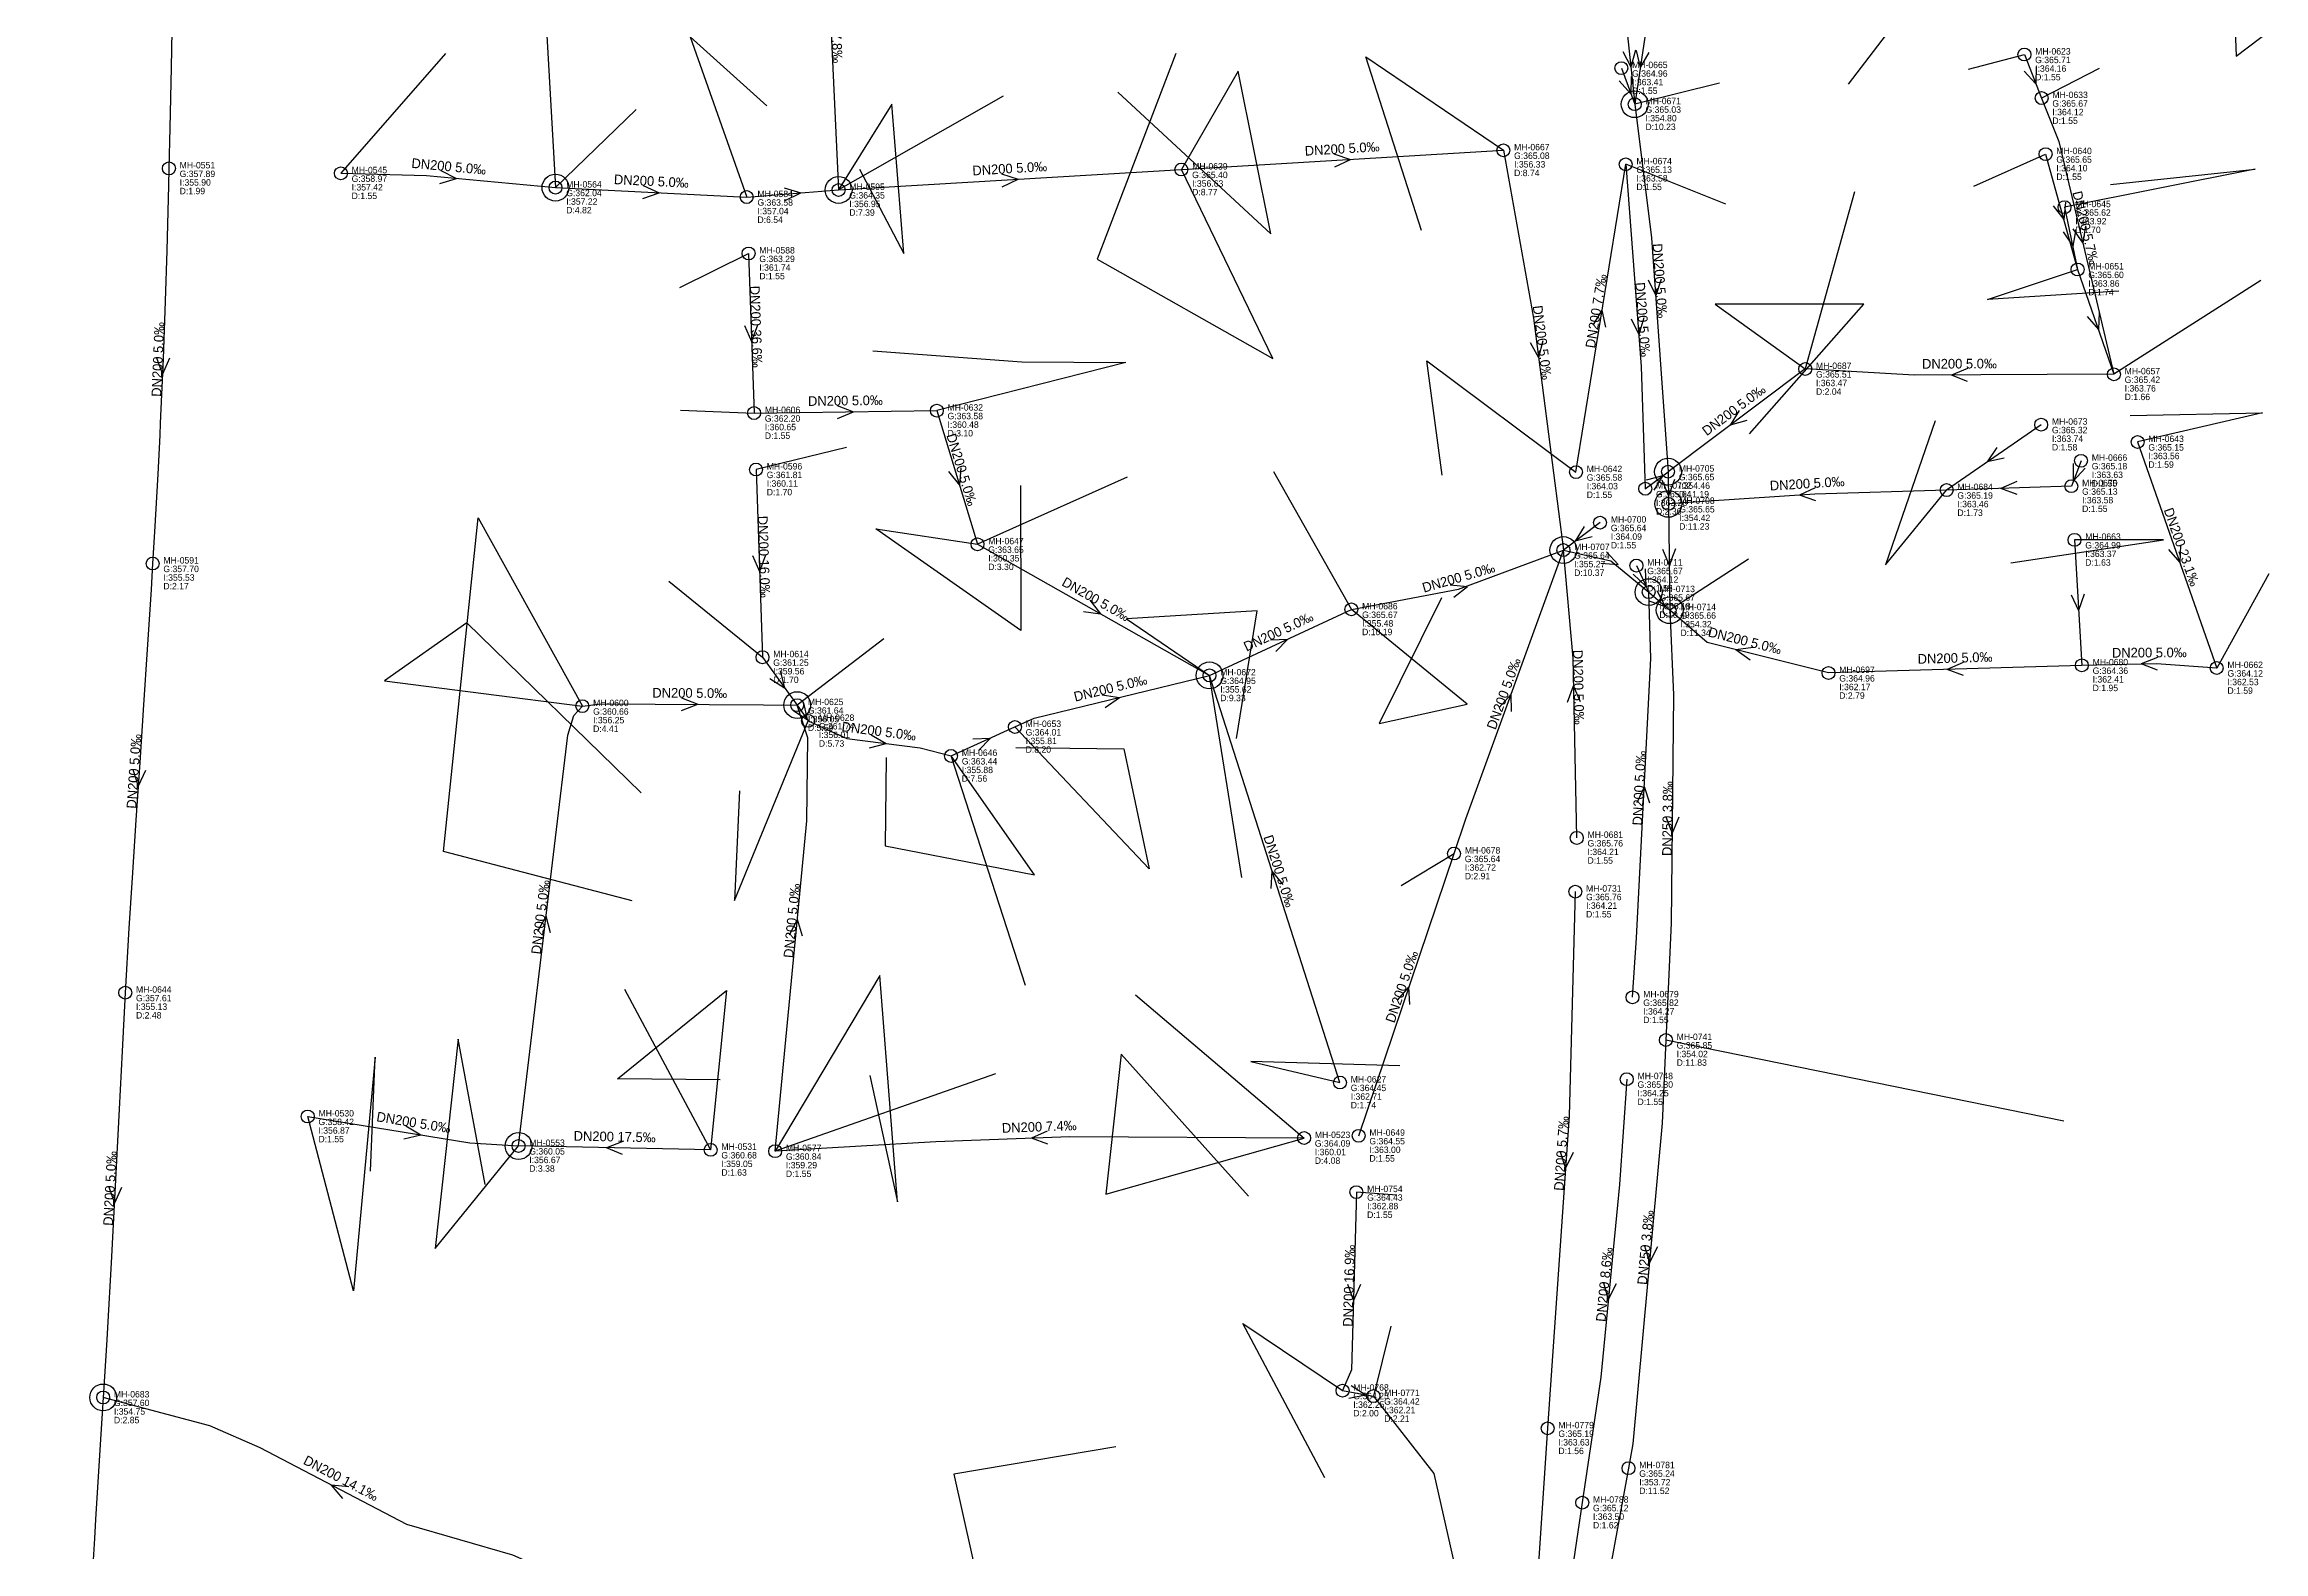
# Model space of a CAD drawing. Header units: metres. Extents: x 449900 to 451990, y 2566732 to 2570847.
# Drawn here: x 450047.4 to 450460.2, y 2569288.6 to 2569569 of the extents above; entities that cross this region are included whole.
import ezdxf
from ezdxf.enums import TextEntityAlignment as Align

# ---------------------------------------------------------------- set-up
doc = ezdxf.new("R2010")
doc.units = ezdxf.units.M
for name, color, linetype in [('SEW-DROP', 6, 'Continuous'), ('SEW-LABEL', 2, 'Continuous'), ('SEW-MH', 7, 'Continuous'), ('SEW-MH-LABEL', 8, 'Continuous'), ('SEW-PIPE-DN200', 3, 'Continuous'), ('SEW-PIPE-DN250', 4, 'Continuous'), ('SEW-RIDER', 8, 'Continuous')]:
    doc.layers.add(name, color=color, linetype=linetype)

msp = doc.modelspace()

# ---------------------------------------------------------------- linework, layer by layer
at = {"layer": 'SEW-DROP'}
for centre in [(450343.19, 2569557.82), (450343.19, 2569557.82), (450142.43, 2569542.31), (450195.09, 2569541.87), (450349.39, 2569489.46), (450349.39, 2569489.46), (450349.46, 2569483.47), (450329.92, 2569474.87), (450329.92, 2569474.87), (450329.92, 2569474.87), (450329.92, 2569474.87), (450345.79, 2569467.05), (450345.79, 2569467.05), (450349.7, 2569463.69), (450349.7, 2569463.69), (450264.09, 2569451.56), (450264.09, 2569451.56), (450187.39, 2569446.03), (450187.39, 2569446.03), (450135.56, 2569364.02), (450058.29, 2569317.23)]:
    msp.add_circle(centre, 2.5, dxfattribs=at)
at = {"layer": 'SEW-LABEL'}
for p, q in [((450340.95, 2569567.6), (450342.46, 2569564.75)), ((450343.33, 2569567.86), (450342.46, 2569564.75)), ((450343.47, 2569567.79), (450344.21, 2569564.65)), ((450345.84, 2569567.43), (450344.21, 2569564.65)), ((450342.55, 2569563), (450342.47, 2569559.77)), ((450415.61, 2569563.96), (450417.83, 2569561.61)), ((450417.85, 2569564.84), (450417.83, 2569561.61)), ((450340.3, 2569562.16), (450342.47, 2569559.77)), ((450287.24, 2569548.56), (450290.3, 2569547.54)), ((450287.38, 2569546.17), (450290.3, 2569547.54)), ((450120.89, 2569543.09), (450123.99, 2569544.01)), ((450121.12, 2569545.48), (450123.99, 2569544.01)), ((450158.77, 2569542.7), (450161.71, 2569541.35)), ((450184.96, 2569542.29), (450188.04, 2569541.32)), ((450225.41, 2569544.88), (450228.47, 2569543.86)), ((450225.55, 2569542.48), (450228.47, 2569543.86)), ((450158.66, 2569540.3), (450161.71, 2569541.35)), ((450185.14, 2569539.89), (450188.04, 2569541.32)), ((450421.04, 2569538.93), (450423, 2569536.35)), ((450423.35, 2569539.57), (450423, 2569536.35)), ((450422.87, 2569534.09), (450424.66, 2569531.4)), ((450425.22, 2569534.58), (450424.66, 2569531.4)), ((450424.68, 2569534.63), (450426.54, 2569531.99)), ((450427.02, 2569535.18), (450426.54, 2569531.99)), ((450345.69, 2569525.12), (450347.1, 2569522.21)), ((450348.08, 2569525.29), (450347.1, 2569522.21)), ((450335.46, 2569516.71), (450337.13, 2569519.48)), ((450337.83, 2569516.33), (450337.13, 2569519.48)), ((450342.5, 2569517.89), (450343.93, 2569514.99)), ((450344.9, 2569518.07), (450343.93, 2569514.99)), ((450427.33, 2569518.34), (450429.44, 2569515.9)), ((450429.59, 2569519.13), (450429.44, 2569515.9)), ((450177.61, 2569516.66), (450178.92, 2569513.7)), ((450180.01, 2569516.74), (450178.92, 2569513.7)), ((450323.72, 2569513.5), (450325.29, 2569510.68)), ((450326.1, 2569513.81), (450325.29, 2569510.68)), ((450068.23, 2569510.66), (450069.3, 2569507.61)), ((450070.63, 2569510.55), (450069.3, 2569507.61)), ((450405.1, 2569508.66), (450402.1, 2569507.44)), ((450405.11, 2569506.26), (450402.1, 2569507.44)), ((450194.85, 2569501.76), (450197.87, 2569500.6)), ((450362.63, 2569500.87), (450360.95, 2569498.11)), ((450194.88, 2569499.36), (450197.87, 2569500.6)), ((450364.07, 2569498.95), (450360.95, 2569498.11)), ((450410.56, 2569493.95), (450408.77, 2569491.26)), ((450215.56, 2569489.47), (450217.58, 2569486.94)), ((450217.86, 2569490.16), (450217.58, 2569486.94)), ((450345.35, 2569487.93), (450348.47, 2569488.77)), ((450346.79, 2569486.01), (450348.47, 2569488.77)), ((450411.92, 2569491.98), (450408.77, 2569491.26)), ((450424.72, 2569490.95), (450424.78, 2569487.72)), ((450426.97, 2569490.09), (450424.78, 2569487.72)), ((450348.21, 2569487.95), (450349.45, 2569484.96)), ((450350.61, 2569487.98), (450349.45, 2569484.96)), ((450376.74, 2569486.45), (450373.82, 2569485.07)), ((450376.89, 2569484.06), (450373.82, 2569485.07)), ((450414.27, 2569487.64), (450411.31, 2569486.34)), ((450414.35, 2569485.24), (450411.31, 2569486.34)), ((450333.81, 2569479.28), (450332.13, 2569476.52)), ((450335.25, 2569477.36), (450332.13, 2569476.52)), ((450179.08, 2569473.86), (450180.38, 2569470.91)), ((450181.48, 2569473.94), (450180.38, 2569470.91)), ((450336.89, 2569472.43), (450340.11, 2569472.16)), ((450337.96, 2569474.57), (450340.11, 2569472.16)), ((450348.36, 2569475.06), (450349.6, 2569472.08)), ((450350.76, 2569475.09), (450349.6, 2569472.08)), ((450442.46, 2569474.98), (450444.59, 2569472.54)), ((450444.73, 2569475.77), (450444.59, 2569472.54)), ((450308.88, 2569468.42), (450312.1, 2569468.11)), ((450309.56, 2569466.12), (450312.1, 2569468.11)), ((450342.93, 2569470.38), (450345.28, 2569468.16)), ((450345.11, 2569471.39), (450345.28, 2569468.16)), ((450241.8, 2569465.54), (450243.82, 2569463.02)), ((450345.82, 2569465.44), (450348.88, 2569464.39)), ((450347.39, 2569467.26), (450348.88, 2569464.39)), ((450424.4, 2569466.53), (450425.77, 2569463.61)), ((450426.8, 2569466.67), (450425.77, 2569463.61)), ((450240.62, 2569463.45), (450243.82, 2569463.02)), ((450275.42, 2569458.16), (450278.64, 2569458.33)), ((450276.43, 2569455.98), (450278.64, 2569458.33)), ((450365.22, 2569456.75), (450362.02, 2569456.31)), ((450364.64, 2569454.42), (450362.02, 2569456.31)), ((450184.25, 2569452.41), (450185.04, 2569449.27)), ((450404.27, 2569453.96), (450401.3, 2569452.67)), ((450404.34, 2569451.57), (450401.3, 2569452.67)), ((450440.42, 2569454.92), (450437.42, 2569453.7)), ((450440.43, 2569452.52), (450437.42, 2569453.7)), ((450165.9, 2569447.4), (450168.9, 2569446.18)), ((450182.31, 2569451), (450185.04, 2569449.27)), ((450244.13, 2569447.93), (450247.33, 2569447.47)), ((450244.7, 2569445.59), (450247.33, 2569447.47)), ((450318.03, 2569445.67), (450320.19, 2569448.08)), ((450320.29, 2569444.85), (450320.19, 2569448.08)), ((450330.68, 2569446.61), (450331.82, 2569449.64)), ((450333.08, 2569446.66), (450331.82, 2569449.64)), ((450165.89, 2569445), (450168.9, 2569446.18)), ((450186.57, 2569445.11), (450189.26, 2569443.33)), ((450188.54, 2569446.48), (450189.26, 2569443.33)), ((450200.84, 2569438.1), (450203.96, 2569438.91)), ((450201.14, 2569440.48), (450203.96, 2569438.91)), ((450220.09, 2569439.75), (450223.32, 2569439.9)), ((450221.09, 2569437.56), (450223.32, 2569439.9)), ((450063.79, 2569434.03), (450064.79, 2569430.96)), ((450066.19, 2569433.87), (450064.79, 2569430.96)), ((450343.63, 2569427.92), (450344.98, 2569430.85)), ((450346.03, 2569427.79), (450344.98, 2569430.85)), ((450348.97, 2569425.22), (450350.14, 2569422.21)), ((450351.37, 2569425.19), (450350.14, 2569422.21)), ((450275.54, 2569411.89), (450275.77, 2569415.12)), ((450277.82, 2569412.63), (450275.77, 2569415.12)), ((450139.14, 2569403.95), (450140.69, 2569406.79)), ((450141.53, 2569403.66), (450140.69, 2569406.79)), ((450185.96, 2569403.27), (450187.44, 2569406.14)), ((450188.35, 2569403.04), (450187.44, 2569406.14)), ((450299.09, 2569391.13), (450301.19, 2569393.59)), ((450301.37, 2569390.36), (450301.19, 2569393.59)), ((450114.22, 2569365.37), (450117.38, 2569366.07)), ((450114.61, 2569367.74), (450117.38, 2569366.07)), ((450154.95, 2569364.82), (450151.92, 2569363.68)), ((450233.91, 2569366.76), (450230.95, 2569365.45)), ((450234, 2569364.37), (450230.95, 2569365.45)), ((450154.9, 2569362.42), (450151.92, 2569363.68)), ((450329.34, 2569362.95), (450330.33, 2569359.87)), ((450331.73, 2569362.78), (450330.33, 2569359.87)), ((450059.32, 2569356.44), (450060.37, 2569353.38)), ((450061.72, 2569356.31), (450060.37, 2569353.38)), ((450345.02, 2569345.45), (450345.94, 2569342.35)), ((450347.41, 2569345.23), (450345.94, 2569342.35)), ((450289.75, 2569338.32), (450290.87, 2569335.29)), ((450292.15, 2569338.26), (450290.87, 2569335.29)), ((450337.37, 2569338.57), (450338.27, 2569335.46)), ((450339.75, 2569338.34), (450338.27, 2569335.46)), ((450290.44, 2569319.44), (450293.19, 2569317.74)), ((450290.02, 2569317.08), (450293.19, 2569317.74)), ((450102.89, 2569298.45), (450100.79, 2569300.91)), ((450104.01, 2569300.58), (450100.79, 2569300.91))]:
    msp.add_line(p, q, dxfattribs=at)
at = {"layer": 'SEW-MH'}
for centre in [(450415.68, 2569567.06), (450340.7, 2569564.53), (450343.19, 2569557.82), (450418.88, 2569558.96), (450318.75, 2569549.24), (450070.52, 2569545.87), (450102.51, 2569544.97), (450258.86, 2569545.67), (450341.51, 2569546.64), (450419.62, 2569548.53), (450142.43, 2569542.31), (450195.09, 2569541.87), (450178, 2569540.54), (450423.14, 2569538.66), (450178.35, 2569530.05), (450425.57, 2569527.07), (450374.91, 2569508.56), (450432.33, 2569507.57), (450179.37, 2569500.36), (450213.36, 2569500.81), (450418.8, 2569498.2), (450426.21, 2569491.48), (450436.74, 2569494.98), (450179.73, 2569489.86), (450332.26, 2569489.37), (450349.39, 2569489.46), (450345.15, 2569486.28), (450349.46, 2569483.47), (450401.21, 2569486.03), (450424.41, 2569486.76), (450336.74, 2569479.98), (450220.93, 2569475.95), (450329.92, 2569474.87), (450425, 2569476.77), (450067.49, 2569472.37), (450343.51, 2569471.99), (450345.79, 2569467.05), (450290.48, 2569463.84), (450349.7, 2569463.69), (450180.93, 2569454.94), (450264.09, 2569451.56), (450379.24, 2569452.01), (450426.37, 2569453.43), (450451.45, 2569452.93), (450147.43, 2569445.84), (450187.39, 2569446.03), (450189.42, 2569443.1), (450227.89, 2569441.97), (450216.01, 2569436.58), (450332.41, 2569421.33), (450309.58, 2569418.42), (450332.14, 2569411.33), (450062.4, 2569392.53), (450342.77, 2569391.67), (450348.99, 2569383.73), (450288.36, 2569375.82), (450341.71, 2569376.44), (450096.34, 2569369.5), (450135.56, 2569364.02), (450171.29, 2569363.29), (450281.68, 2569365.49), (450291.84, 2569365.91), (450183.29, 2569363.05), (450291.41, 2569355.43), (450288.84, 2569318.5), (450058.29, 2569317.23), (450294.58, 2569317.49), (450326.99, 2569311.49), (450342.03, 2569304.07), (450333.43, 2569297.66)]:
    msp.add_circle(centre, 1.2, dxfattribs=at)
at = {"layer": 'SEW-PIPE-DN200'}
for points in [[(450071.02, 2569615.36), (450071.07, 2569607.11), (450071.16, 2569596.36), (450071.18, 2569584.36), (450071.19, 2569582.34), (450071.11, 2569574.9), (450070.92, 2569564.62), (450070.69, 2569553.41), (450070.52, 2569545.87)], [(450139.6, 2569613.33), (450139.6, 2569613.33), (450138.54, 2569610.9), (450142.43, 2569542.31), (450142.43, 2569542.31)], [(450192.3, 2569601.81), (450195.09, 2569541.87)], [(450341.41, 2569574.66), (450343.19, 2569557.82)], [(450345.68, 2569574.44), (450343.19, 2569557.82)], [(450415.68, 2569567.06), (450418.88, 2569558.96)], [(450340.7, 2569564.53), (450343.19, 2569557.82)], [(450418.88, 2569558.96), (450422.06, 2569550.88), (450432.33, 2569507.57)], [(450343.19, 2569557.82), (450346.34, 2569532.94), (450349.39, 2569489.46)], [(450258.86, 2569545.67), (450318.75, 2569549.24)], [(450318.75, 2569549.24), (450324.34, 2569518.03), (450329.92, 2569474.87)], [(450332.26, 2569489.37), (450341.51, 2569546.64)], [(450341.51, 2569546.64), (450344.38, 2569509.03), (450345.15, 2569486.28)], [(450419.62, 2569548.53), (450425.57, 2569527.07)], [(450070.52, 2569545.87), (450070.45, 2569542.67), (450070.12, 2569530.62), (450069.82, 2569521.19), (450069.42, 2569510.46), (450068.9, 2569498.47), (450068.8, 2569496.26), (450068.44, 2569489.01), (450067.85, 2569478.28), (450067.49, 2569472.37)], [(450102.51, 2569544.97), (450118.42, 2569544.53), (450142.43, 2569542.31)], [(450142.43, 2569542.31), (450178, 2569540.54)], [(450195.09, 2569541.87), (450258.86, 2569545.67)], [(450178, 2569540.54), (450195.09, 2569541.87)], [(450423.14, 2569538.66), (450425.57, 2569527.07)], [(450178.35, 2569530.05), (450179.37, 2569500.36)], [(450425.57, 2569527.07), (450432.33, 2569507.57)], [(450374.91, 2569508.56), (450349.39, 2569489.46)], [(450432.33, 2569507.57), (450395.17, 2569507.42), (450374.91, 2569508.56)], [(450179.37, 2569500.36), (450213.36, 2569500.81)], [(450213.36, 2569500.81), (450220.93, 2569475.95), (450220.93, 2569475.95)], [(450418.8, 2569498.2), (450401.21, 2569486.03)], [(450436.74, 2569494.98), (450451.45, 2569452.93)], [(450179.73, 2569489.86), (450180.93, 2569454.95), (450180.93, 2569454.94)], [(450345.15, 2569486.28), (450349.39, 2569489.46)], [(450349.39, 2569489.46), (450349.46, 2569483.47)], [(450426.21, 2569491.48), (450424.41, 2569486.76)], [(450401.21, 2569486.03), (450376.69, 2569485.25), (450349.46, 2569483.47)], [(450424.41, 2569486.76), (450401.21, 2569486.03)], [(450349.46, 2569483.47), (450349.7, 2569463.69)], [(450220.93, 2569475.95), (450264.09, 2569451.56)], [(450336.74, 2569479.98), (450329.92, 2569474.87)], [(450425, 2569476.77), (450426.37, 2569453.43)], [(450067.49, 2569472.37), (450067.21, 2569467.56), (450066.5, 2569456.37), (450065.81, 2569446.1), (450065.09, 2569435.37), (450064.36, 2569424.64), (450063.66, 2569413.89), (450063.08, 2569404.51), (450062.4, 2569392.53)], [(450290.48, 2569463.84), (450310.39, 2569467.59), (450329.92, 2569474.87)], [(450309.58, 2569418.42), (450311.76, 2569424.87), (450329.92, 2569474.87)], [(450329.92, 2569474.87), (450338.72, 2569472.87), (450345.79, 2569467.05)], [(450332.41, 2569421.33), (450332.41, 2569421.46), (450331.71, 2569454.76), (450329.92, 2569474.87)], [(450343.51, 2569471.99), (450345.79, 2569467.05)], [(450264.09, 2569451.56), (450290.48, 2569463.84)], [(450342.77, 2569391.67), (450343.54, 2569402.73), (450346.21, 2569454.69), (450345.79, 2569467.05)], [(450345.79, 2569467.05), (450349.7, 2569463.69)], [(450379.24, 2569452.01), (450356.66, 2569457.65), (450349.7, 2569463.69)], [(450180.93, 2569454.94), (450187.39, 2569446.03)], [(450227.89, 2569441.97), (450231.48, 2569443.6), (450264.09, 2569451.56)], [(450288.36, 2569375.82), (450264.09, 2569451.56)], [(450426.37, 2569453.43), (450379.24, 2569452.01)], [(450451.45, 2569452.93), (450440.22, 2569453.74), (450426.37, 2569453.43)], [(450135.56, 2569364.02), (450144.73, 2569440.44), (450145.84, 2569444.09), (450147.43, 2569445.84), (450147.43, 2569445.84)], [(450147.43, 2569445.84), (450150.84, 2569446.29), (450181.1, 2569446.11), (450187.39, 2569446.03), (450187.39, 2569446.03)], [(450183.29, 2569363.05), (450189.21, 2569424.48), (450189.37, 2569439.96), (450187.39, 2569446.03)], [(450187.39, 2569446.03), (450189.42, 2569443.1), (450189.42, 2569443.1)], [(450189.42, 2569443.1), (450196.65, 2569439.85), (450210.25, 2569438.11), (450216.01, 2569436.58)], [(450216.01, 2569436.58), (450227.89, 2569441.97)], [(450291.84, 2569365.91), (450309.58, 2569418.42)], [(450332.14, 2569411.33), (450331, 2569369.64), (450326.99, 2569311.49)], [(450062.4, 2569392.53), (450061.82, 2569381.64), (450061.27, 2569370.89), (450060.72, 2569360.15), (450060.16, 2569349.42), (450059.77, 2569342.25), (450059.08, 2569330.27), (450058.95, 2569327.96), (450058.29, 2569317.23)], [(450341.71, 2569376.44), (450340.34, 2569356.85), (450336.87, 2569321.03), (450333.43, 2569297.66)], [(450096.34, 2569369.5), (450126.5, 2569364.58), (450135.56, 2569364.02)], [(450281.68, 2569365.49), (450238.1, 2569365.72), (450213.19, 2569364.8), (450183.29, 2569363.05)], [(450171.29, 2569363.29), (450135.56, 2569364.02)], [(450291.41, 2569355.43), (450290.52, 2569322.36), (450288.84, 2569318.5), (450288.84, 2569318.5)], [(450058.29, 2569317.23), (450057.63, 2569306.5), (450056.87, 2569294.53), (450056.65, 2569291), (450056.28, 2569285.03), (450055.51, 2569274.35), (450054.46, 2569263.73), (450053.71, 2569257.97), (450051.57, 2569246.16), (450050.96, 2569242.78), (450049.35, 2569235.7), (450047.35, 2569228.11)], [(450145.86, 2569282.84), (450134.5, 2569287.92), (450114.78, 2569293.58), (450087.52, 2569307.86), (450078.1, 2569311.94), (450058.29, 2569317.23)], [(450288.84, 2569318.5), (450294.58, 2569317.49)], [(450294.58, 2569317.49), (450305.83, 2569303.08), (450313.75, 2569267.91), (450320.61, 2569226.75)], [(450326.99, 2569311.49), (450325.27, 2569286.38), (450321.21, 2569243.55), (450320.61, 2569226.75)], [(450333.43, 2569297.66), (450331.82, 2569286.8), (450320.61, 2569226.75)]]:
    msp.add_lwpolyline(points, dxfattribs=at)
at = {"layer": 'SEW-PIPE-DN250'}
for points in [[(450349.7, 2569463.69), (450350.43, 2569447.95), (450349.95, 2569405.45), (450348.99, 2569383.73)], [(450348.99, 2569383.73), (450348.31, 2569368.23), (450342.86, 2569308.58), (450342.03, 2569304.07)], [(450342.03, 2569304.07), (450328.62, 2569231.03)]]:
    msp.add_lwpolyline(points, dxfattribs=at)
at = {"layer": 'SEW-RIDER'}
for points in [[(450483.3, 2569566.51), (450454.22, 2569589.74), (450455.06, 2569566.76), (450472.7, 2569580.17)], [(450382.97, 2569561.57), (450399.34, 2569582.98)], [(450121.96, 2569567.24), (450102.51, 2569544.97)], [(450181.75, 2569557.51), (450167.5, 2569570.38), (450178, 2569540.54)], [(450257.8, 2569567.25), (450243.2, 2569528.98), (450275.86, 2569510.54), (450258.86, 2569545.67)], [(450405.3, 2569564.37), (450415.68, 2569567.06)], [(450247.01, 2569560.06), (450275.49, 2569533.72), (450269.42, 2569563.99), (450258.86, 2569545.67)], [(450303.52, 2569534.3), (450293.17, 2569566.66), (450318.75, 2569549.24)], [(450429.59, 2569564.48), (450418.88, 2569558.96)], [(450225.72, 2569559.32), (450195.09, 2569541.87)], [(450358.98, 2569561.71), (450343.19, 2569557.82)], [(450157.44, 2569556.82), (450142.43, 2569542.31)], [(450199, 2569545.74), (450207.21, 2569530.07), (450205, 2569557.85), (450195.09, 2569541.87)], [(450360.15, 2569539.21), (450341.51, 2569546.64)], [(450406.3, 2569542.55), (450419.62, 2569548.53)], [(450431.71, 2569542.91), (450458.61, 2569545.74), (450423.14, 2569538.66)], [(450384.1, 2569541.52), (450374.91, 2569508.56)], [(450165.56, 2569523.7), (450178.35, 2569530.05)], [(450433.24, 2569523.05), (450408.83, 2569521.51), (450425.57, 2569527.07)], [(450459.66, 2569525.02), (450432.33, 2569507.57)], [(450364.56, 2569496.47), (450385.78, 2569520.63), (450358.13, 2569520.63), (450374.91, 2569508.56)], [(450201.49, 2569511.97), (450229.18, 2569509.89), (450248.53, 2569509.78), (450213.36, 2569500.81)], [(450307.36, 2569488.81), (450304.5, 2569510.08), (450332.26, 2569489.37)], [(450165.7, 2569500.88), (450179.37, 2569500.36)], [(450399.09, 2569498.89), (450389.85, 2569472.13), (450401.21, 2569486.03)], [(450435.37, 2569499.88), (450459.97, 2569500.42), (450436.74, 2569494.98)], [(450196.54, 2569493.96), (450179.73, 2569489.86)], [(450248.78, 2569488.43), (450220.93, 2569475.95)], [(450275.98, 2569489.52), (450290.48, 2569463.84)], [(450228.96, 2569486.9), (450228.97, 2569459.93), (450202, 2569478.82), (450220.93, 2569475.95)], [(450156.67, 2569409.65), (450121.59, 2569418.77), (450128.06, 2569480.86), (450147.43, 2569445.84)], [(450413.18, 2569472.47), (450441.56, 2569476.76), (450425, 2569476.77)], [(450364.37, 2569473.16), (450349.7, 2569463.69)], [(450163.52, 2569469.1), (450180.93, 2569454.94)], [(450461.17, 2569470.45), (450451.45, 2569452.93)], [(450269.14, 2569439.8), (450272.94, 2569463.6), (450248.66, 2569462.1), (450264.09, 2569451.56)], [(450307.24, 2569465.96), (450295.64, 2569442.62), (450312.02, 2569446.21), (450290.48, 2569463.84)], [(450158.35, 2569429.7), (450125.94, 2569461.31), (450110.63, 2569450.57), (450147.43, 2569445.84)], [(450203.5, 2569458.36), (450187.39, 2569446.03)], [(450270.1, 2569413.97), (450264.09, 2569451.56)], [(450176.68, 2569430.08), (450175.71, 2569409.68), (450189.42, 2569443.1)], [(450228.09, 2569438.14), (450248.17, 2569437.87), (450252.84, 2569415.58), (450227.89, 2569441.97)], [(450203.97, 2569436.28), (450203.74, 2569419.87), (450231.51, 2569414.46), (450216.01, 2569436.58)], [(450229.87, 2569393.89), (450216.01, 2569436.58)], [(450299.74, 2569412.45), (450309.58, 2569418.42)], [(450200.89, 2569377.11), (450206.02, 2569353.62), (450202.78, 2569395.73), (450183.29, 2569363.05)], [(450173.07, 2569376.34), (450153.96, 2569376.48), (450174.24, 2569392.97), (450171.29, 2569363.29)], [(450155.24, 2569393.18), (450171.29, 2569363.29)], [(450250.33, 2569392.13), (450281.68, 2569365.49)], [(450129.37, 2569356.86), (450124.34, 2569383.89), (450120.03, 2569344.95), (450135.56, 2569364.02)], [(450271.33, 2569354.67), (450247.65, 2569381.08), (450244.79, 2569355.07), (450281.68, 2569365.49)], [(450423, 2569368.66), (450348.99, 2569383.73)], [(450108, 2569359.33), (450108.91, 2569380.53), (450104.84, 2569337.08), (450096.34, 2569369.5)], [(450224.26, 2569377.41), (450183.29, 2569363.05)], [(450299.49, 2569378.9), (450271.76, 2569379.73), (450288.36, 2569375.82)], [(450298.93, 2569354.88), (450291.41, 2569355.43)], [(450285.56, 2569302.26), (450270.27, 2569331.01), (450288.84, 2569318.5)], [(450297.79, 2569330.49), (450294.58, 2569317.49)], [(450246.65, 2569308.07), (450216.54, 2569302.97), (450231.86, 2569234.32), (450243.87, 2569273.19)]]:
    msp.add_lwpolyline(points, dxfattribs=at)

# ---------------------------------------------------------------- texts
at = {"layer": 'SEW-LABEL'}
for s, rotation, p in [('DN200 17.8‰', -87.3299, (450193.7, 2569573.04)), ('DN200 5.0‰', 3.41, (450288.81, 2569548.65)), ('DN200 5.0‰', -5.2814, (450122.5, 2569545.35)), ('DN200 5.0‰', 3.41, (450226.98, 2569544.97)), ('DN200 5.0‰', -2.8387, (450160.21, 2569542.62)), ('DN200 5.7‰', -76.6618, (450426.2, 2569534.65)), ('DN200 5.0‰', -85.9859, (450346.99, 2569524.91)), ('DN200 7.7‰', 80.8194, (450336.89, 2569519.2)), ('DN200 36.6‰', -88.0366, (450178.86, 2569516.4)), ('DN200 5.0‰', -85.6422, (450343.81, 2569517.69)), ('DN200 5.0‰', 87.5461, (450069.36, 2569510.31)), ('DN200 5.0‰', -82.6437, (450325.1, 2569513.37)), ('DN200 5.0‰', 0.2318, (450403.6, 2569508.65)), ('DN200 5.0‰', 36.8234, (450362.15, 2569500.21)), ('DN200 5.0‰', 0.7606, (450196.37, 2569501.78)), ('DN200 5.0‰', -73.0578, (450217.15, 2569489.58)), ('DN200 5.0‰', 3.4484, (450375.32, 2569486.36)), ('DN200 16.0‰', -88.0366, (450180.33, 2569473.6)), ('DN200 23.1‰', -70.7163, (450444.09, 2569475.16)), ('DN200 5.0‰', 16.2682, (450310.66, 2569468.89)), ('DN200 5.0‰', -29.4697, (450242.51, 2569464.96)), ('DN200 5.0‰', 24.9526, (450277.28, 2569458.9)), ('DN200 5.0‰', 345.9747, (450363.48, 2569457.14)), ('DN200 5.0‰', 271.2114, (450331.85, 2569449.34)), ('DN200 5.0‰', 1.7293, (450402.8, 2569453.92)), ('DN200 5.0‰', 0.3284, (450438.92, 2569454.91)), ('DN200 5.0‰', 13.7156, (450245.87, 2569448.32)), ('DN200 5.0‰', 70.0397, (450319.67, 2569447.87)), ('DN200 5.0‰', -0.339, (450167.4, 2569447.39)), ('DN200 5.0‰', -7.295, (450202.48, 2569440.3)), ('DN200 5.0‰', 86.1461, (450064.89, 2569433.66)), ('DN200 5.0‰', 87.0582, (450344.91, 2569430.55)), ('DN250 3.8‰', 89.344, (450350.16, 2569424.91)), ('DN200 5.0‰', 287.7626, (450276.22, 2569414.89)), ('DN200 5.0‰', 83.1566, (450140.51, 2569406.5)), ('DN200 5.0‰', 84.4944, (450187.29, 2569405.85)), ('DN200 5.0‰', 71.3345, (450300.71, 2569393.37)), ('DN200 5.0‰', -9.2666, (450115.9, 2569367.51)), ('DN200 7.4‰', 2.1085, (450232.45, 2569366.71)), ('DN200 5.7‰', 86.06, (450330.43, 2569362.57)), ('DN200 17.5‰', 358.8391, (450153.42, 2569364.85)), ('DN200 5.0‰', 87.0163, (450060.44, 2569356.08)), ('DN250 3.8‰', 84.7806, (450346.08, 2569345.05)), ('DN200 16.9‰', 88.4547, (450290.91, 2569337.99)), ('DN200 8.6‰', 84.4766, (450338.42, 2569338.16)), ('DN200 14.1‰', 332.34, (450102.12, 2569301.41))]:
    msp.add_text(s, height=1.8, rotation=rotation, dxfattribs=at).set_placement(p, align=Align.CENTER)
at = {"layer": 'SEW-MH-LABEL'}
for s, p in [('MH-0623', (450417.68, 2569567.06)), ('G:364.96', (450342.7, 2569562.93)), ('MH-0665', (450342.7, 2569564.53)), ('G:365.71', (450417.68, 2569565.46)), ('D:1.55', (450417.68, 2569562.26)), ('I:364.16', (450417.68, 2569563.86)), ('D:1.55', (450342.7, 2569559.73)), ('I:363.41', (450342.7, 2569561.33)), ('MH-0671', (450345.19, 2569557.82)), ('G:365.67', (450420.88, 2569557.36)), ('MH-0633', (450420.88, 2569558.96)), ('G:365.03', (450345.19, 2569556.22)), ('I:354.80', (450345.19, 2569554.62)), ('D:1.55', (450420.88, 2569554.16)), ('I:364.12', (450420.88, 2569555.76)), ('MH-0667', (450320.75, 2569549.24)), ('D:10.23', (450345.19, 2569553.02)), ('MH-0551', (450072.52, 2569545.87)), ('MH-0545', (450104.51, 2569544.97)), ('MH-0639', (450260.86, 2569545.67)), ('G:365.08', (450320.75, 2569547.64)), ('I:356.33', (450320.75, 2569546.04)), ('G:365.13', (450343.51, 2569545.04)), ('MH-0674', (450343.51, 2569546.64)), ('G:365.65', (450421.62, 2569546.93)), ('MH-0640', (450421.62, 2569548.53)), ('I:364.10', (450421.62, 2569545.33)), ('G:357.89', (450072.52, 2569544.27)), ('D:1.99', (450072.52, 2569541.07)), ('I:355.90', (450072.52, 2569542.67)), ('G:358.97', (450104.51, 2569543.37)), ('I:357.42', (450104.51, 2569541.77)), ('G:362.04', (450144.43, 2569540.71)), ('MH-0564', (450144.43, 2569542.31)), ('MH-0595', (450197.09, 2569541.87)), ('G:365.40', (450260.86, 2569544.07)), ('D:8.77', (450260.86, 2569540.87)), ('I:356.63', (450260.86, 2569542.47)), ('D:8.74', (450320.75, 2569544.44)), ('D:1.55', (450343.51, 2569541.84)), ('I:363.58', (450343.51, 2569543.44)), ('D:1.55', (450421.62, 2569543.73)), ('D:1.55', (450104.51, 2569540.17)), ('D:4.82', (450144.43, 2569537.51)), ('I:357.22', (450144.43, 2569539.11)), ('G:363.58', (450180, 2569538.94)), ('MH-0584', (450180, 2569540.54)), ('I:357.04', (450180, 2569537.34)), ('G:364.35', (450197.09, 2569540.27)), ('D:7.39', (450197.09, 2569537.07)), ('I:356.95', (450197.09, 2569538.67)), ('G:365.62', (450425.14, 2569537.06)), ('MH-0645', (450425.14, 2569538.66)), ('D:6.54', (450180, 2569535.74)), ('D:1.70', (450425.14, 2569533.86)), ('I:363.92', (450425.14, 2569535.46)), ('G:363.29', (450180.35, 2569528.45)), ('MH-0588', (450180.35, 2569530.05)), ('D:1.55', (450180.35, 2569525.25)), ('I:361.74', (450180.35, 2569526.85)), ('G:365.60', (450427.57, 2569525.47)), ('MH-0651', (450427.57, 2569527.07)), ('D:1.74', (450427.57, 2569522.27)), ('I:363.86', (450427.57, 2569523.87)), ('MH-0687', (450376.91, 2569508.56)), ('G:365.51', (450376.91, 2569506.96)), ('D:2.04', (450376.91, 2569503.76)), ('I:363.47', (450376.91, 2569505.36)), ('G:365.42', (450434.33, 2569505.97)), ('MH-0657', (450434.33, 2569507.57)), ('I:363.76', (450434.33, 2569504.37)), ('MH-0606', (450181.37, 2569500.36)), ('MH-0632', (450215.36, 2569500.81)), ('D:1.66', (450434.33, 2569502.77)), ('G:362.20', (450181.37, 2569498.76)), ('D:1.55', (450181.37, 2569495.56)), ('I:360.65', (450181.37, 2569497.16)), ('G:363.58', (450215.36, 2569499.21)), ('D:3.10', (450215.36, 2569496.01)), ('I:360.48', (450215.36, 2569497.61)), ('G:365.32', (450420.8, 2569496.6)), ('MH-0673', (450420.8, 2569498.2)), ('D:1.58', (450420.8, 2569493.4)), ('I:363.74', (450420.8, 2569495)), ('MH-0666', (450428.21, 2569491.48)), ('G:365.15', (450438.74, 2569493.38)), ('MH-0643', (450438.74, 2569494.98)), ('I:363.56', (450438.74, 2569491.78)), ('G:361.81', (450181.73, 2569488.26)), ('MH-0596', (450181.73, 2569489.86)), ('G:365.58', (450334.26, 2569487.77)), ('MH-0642', (450334.26, 2569489.37)), ('G:365.65', (450351.39, 2569487.86)), ('MH-0705', (450351.39, 2569489.46)), ('G:365.18', (450428.21, 2569489.88)), ('I:363.63', (450428.21, 2569488.28)), ('D:1.59', (450438.74, 2569490.18)), ('D:1.70', (450181.73, 2569485.06)), ('I:360.11', (450181.73, 2569486.66)), ('D:1.55', (450334.26, 2569484.57)), ('I:364.03', (450334.26, 2569486.17)), ('G:365.64', (450347.15, 2569484.68)), ('MH-0702', (450347.15, 2569486.28)), ('I:363.28', (450347.15, 2569483.08)), ('D:11.19', (450351.39, 2569484.66)), ('I:354.46', (450351.39, 2569486.26)), ('MH-0708', (450351.46, 2569483.47)), ('G:365.19', (450403.21, 2569484.43)), ('MH-0684', (450403.21, 2569486.03)), ('G:365.13', (450426.41, 2569485.16)), ('MH-0670', (450426.41, 2569486.76)), ('I:363.58', (450426.41, 2569483.56)), ('D:1.55', (450428.21, 2569486.68)), ('MH-0700', (450338.74, 2569479.98)), ('D:2.36', (450347.15, 2569481.48)), ('G:365.65', (450351.46, 2569481.87)), ('I:354.42', (450351.46, 2569480.27)), ('D:1.73', (450403.21, 2569481.23)), ('I:363.46', (450403.21, 2569482.83)), ('D:1.55', (450426.41, 2569481.96)), ('MH-0647', (450222.93, 2569475.95)), ('MH-0707', (450331.92, 2569474.87)), ('G:365.64', (450338.74, 2569478.38)), ('D:1.55', (450338.74, 2569475.18)), ('I:364.09', (450338.74, 2569476.78)), ('D:11.23', (450351.46, 2569478.67)), ('G:364.99', (450427, 2569475.17)), ('MH-0663', (450427, 2569476.77)), ('G:357.70', (450069.49, 2569470.77)), ('MH-0591', (450069.49, 2569472.37)), ('G:363.65', (450222.93, 2569474.35)), ('D:3.30', (450222.93, 2569471.15)), ('I:360.35', (450222.93, 2569472.75)), ('G:365.64', (450331.92, 2569473.27)), ('I:355.27', (450331.92, 2569471.67)), ('MH-0711', (450345.51, 2569471.99)), ('D:1.63', (450427, 2569471.97)), ('I:363.37', (450427, 2569473.57)), ('D:2.17', (450069.49, 2569467.57)), ('I:355.53', (450069.49, 2569469.17)), ('D:10.37', (450331.92, 2569470.07)), ('G:365.67', (450345.51, 2569470.39)), ('D:1.55', (450345.51, 2569467.19)), ('I:364.12', (450345.51, 2569468.79)), ('MH-0713', (450347.79, 2569467.05)), ('MH-0686', (450292.48, 2569463.84)), ('G:365.67', (450347.79, 2569465.45)), ('I:355.18', (450347.79, 2569463.85)), ('MH-0714', (450351.7, 2569463.69)), ('G:365.67', (450292.48, 2569462.24)), ('D:10.19', (450292.48, 2569459.04)), ('I:355.48', (450292.48, 2569460.64)), ('D:10.49', (450347.79, 2569462.25)), ('G:365.66', (450351.7, 2569462.09)), ('D:11.34', (450351.7, 2569458.89)), ('I:354.32', (450351.7, 2569460.49)), ('MH-0614', (450182.93, 2569454.94)), ('G:361.25', (450182.93, 2569453.34)), ('D:1.70', (450182.93, 2569450.14)), ('I:359.56', (450182.93, 2569451.74)), ('G:364.95', (450266.09, 2569449.96)), ('MH-0672', (450266.09, 2569451.56)), ('G:364.96', (450381.24, 2569450.41)), ('MH-0697', (450381.24, 2569452.01)), ('G:364.36', (450428.37, 2569451.83)), ('MH-0680', (450428.37, 2569453.43)), ('I:362.41', (450428.37, 2569450.23)), ('G:364.12', (450453.45, 2569451.33)), ('MH-0662', (450453.45, 2569452.93)), ('MH-0600', (450149.43, 2569445.84)), ('MH-0625', (450189.39, 2569446.03)), ('D:9.33', (450266.09, 2569446.76)), ('I:355.62', (450266.09, 2569448.36)), ('D:2.79', (450381.24, 2569447.21)), ('I:362.17', (450381.24, 2569448.81)), ('D:1.95', (450428.37, 2569448.63)), ('D:1.59', (450453.45, 2569448.13)), ('I:362.53', (450453.45, 2569449.73)), ('G:360.66', (450149.43, 2569444.24)), ('I:356.25', (450149.43, 2569442.64)), ('G:361.64', (450189.39, 2569444.43)), ('I:356.05', (450189.39, 2569442.83)), ('MH-0628', (450191.42, 2569443.1)), ('MH-0653', (450229.89, 2569441.97)), ('D:4.41', (450149.43, 2569441.04)), ('D:5.59', (450189.39, 2569441.23)), ('G:361.74', (450191.42, 2569441.5)), ('D:5.73', (450191.42, 2569438.3)), ('I:356.01', (450191.42, 2569439.9)), ('G:364.01', (450229.89, 2569440.37)), ('I:355.81', (450229.89, 2569438.77)), ('G:363.44', (450218.01, 2569434.98)), ('MH-0646', (450218.01, 2569436.58)), ('I:355.88', (450218.01, 2569433.38)), ('D:8.20', (450229.89, 2569437.17)), ('D:7.56', (450218.01, 2569431.78)), ('MH-0681', (450334.41, 2569421.33)), ('MH-0678', (450311.58, 2569418.42)), ('G:365.76', (450334.41, 2569419.73)), ('I:364.21', (450334.41, 2569418.13)), ('G:365.64', (450311.58, 2569416.82)), ('D:2.91', (450311.58, 2569413.62)), ('I:362.72', (450311.58, 2569415.22)), ('D:1.55', (450334.41, 2569416.53)), ('G:365.76', (450334.14, 2569409.73)), ('MH-0731', (450334.14, 2569411.33)), ('D:1.55', (450334.14, 2569406.53)), ('I:364.21', (450334.14, 2569408.13)), ('MH-0644', (450064.4, 2569392.53)), ('G:357.61', (450064.4, 2569390.93)), ('I:355.13', (450064.4, 2569389.33)), ('G:365.82', (450344.77, 2569390.07)), ('MH-0679', (450344.77, 2569391.67)), ('I:364.27', (450344.77, 2569388.47)), ('D:2.48', (450064.4, 2569387.73)), ('D:1.55', (450344.77, 2569386.87)), ('G:365.85', (450350.99, 2569382.13)), ('MH-0741', (450350.99, 2569383.73)), ('I:354.02', (450350.99, 2569380.53)), ('MH-0627', (450290.36, 2569375.82)), ('MH-0748', (450343.71, 2569376.44)), ('D:11.83', (450350.99, 2569378.93)), ('G:364.45', (450290.36, 2569374.22)), ('I:362.71', (450290.36, 2569372.62)), ('G:365.80', (450343.71, 2569374.84)), ('D:1.55', (450343.71, 2569371.64)), ('I:364.25', (450343.71, 2569373.24)), ('G:358.42', (450098.34, 2569367.9)), ('MH-0530', (450098.34, 2569369.5)), ('D:1.74', (450290.36, 2569371.02)), ('D:1.55', (450098.34, 2569364.7)), ('I:356.87', (450098.34, 2569366.3)), ('MH-0553', (450137.56, 2569364.02)), ('MH-0531', (450173.29, 2569363.29)), ('G:364.09', (450283.68, 2569363.89)), ('MH-0523', (450283.68, 2569365.49)), ('G:364.55', (450293.84, 2569364.31)), ('MH-0649', (450293.84, 2569365.91)), ('G:360.05', (450137.56, 2569362.42)), ('D:3.38', (450137.56, 2569359.22)), ('I:356.67', (450137.56, 2569360.82)), ('G:360.68', (450173.29, 2569361.69)), ('I:359.05', (450173.29, 2569360.09)), ('G:360.84', (450185.29, 2569361.45)), ('MH-0577', (450185.29, 2569363.05)), ('I:359.29', (450185.29, 2569359.85)), ('D:4.08', (450283.68, 2569360.69)), ('I:360.01', (450283.68, 2569362.29)), ('D:1.55', (450293.84, 2569361.11)), ('I:363.00', (450293.84, 2569362.71)), ('D:1.63', (450173.29, 2569358.49)), ('D:1.55', (450185.29, 2569358.25)), ('MH-0754', (450293.41, 2569355.43)), ('G:364.43', (450293.41, 2569353.83)), ('I:362.88', (450293.41, 2569352.23)), ('D:1.55', (450293.41, 2569350.63)), ('MH-0768', (450290.84, 2569318.5)), ('G:357.60', (450060.29, 2569315.63)), ('MH-0683', (450060.29, 2569317.23)), ('I:354.75', (450060.29, 2569314.03)), ('G:364.25', (450290.84, 2569316.9)), ('D:2.00', (450290.84, 2569313.7)), ('I:362.25', (450290.84, 2569315.3)), ('G:364.42', (450296.58, 2569315.89)), ('MH-0771', (450296.58, 2569317.49)), ('I:362.21', (450296.58, 2569314.29)), ('D:2.85', (450060.29, 2569312.43)), ('D:2.21', (450296.58, 2569312.69)), ('G:365.19', (450328.99, 2569309.89)), ('MH-0779', (450328.99, 2569311.49)), ('D:1.56', (450328.99, 2569306.69)), ('I:363.63', (450328.99, 2569308.29)), ('G:365.24', (450344.03, 2569302.47)), ('MH-0781', (450344.03, 2569304.07)), ('MH-0788', (450335.43, 2569297.66)), ('D:11.52', (450344.03, 2569299.27)), ('I:353.72', (450344.03, 2569300.87)), ('G:365.12', (450335.43, 2569296.06)), ('I:363.50', (450335.43, 2569294.46)), ('D:1.62', (450335.43, 2569292.86))]:
    msp.add_text(s, height=1.2, dxfattribs=at).set_placement(p)

doc.saveas('drawing.dxf')
